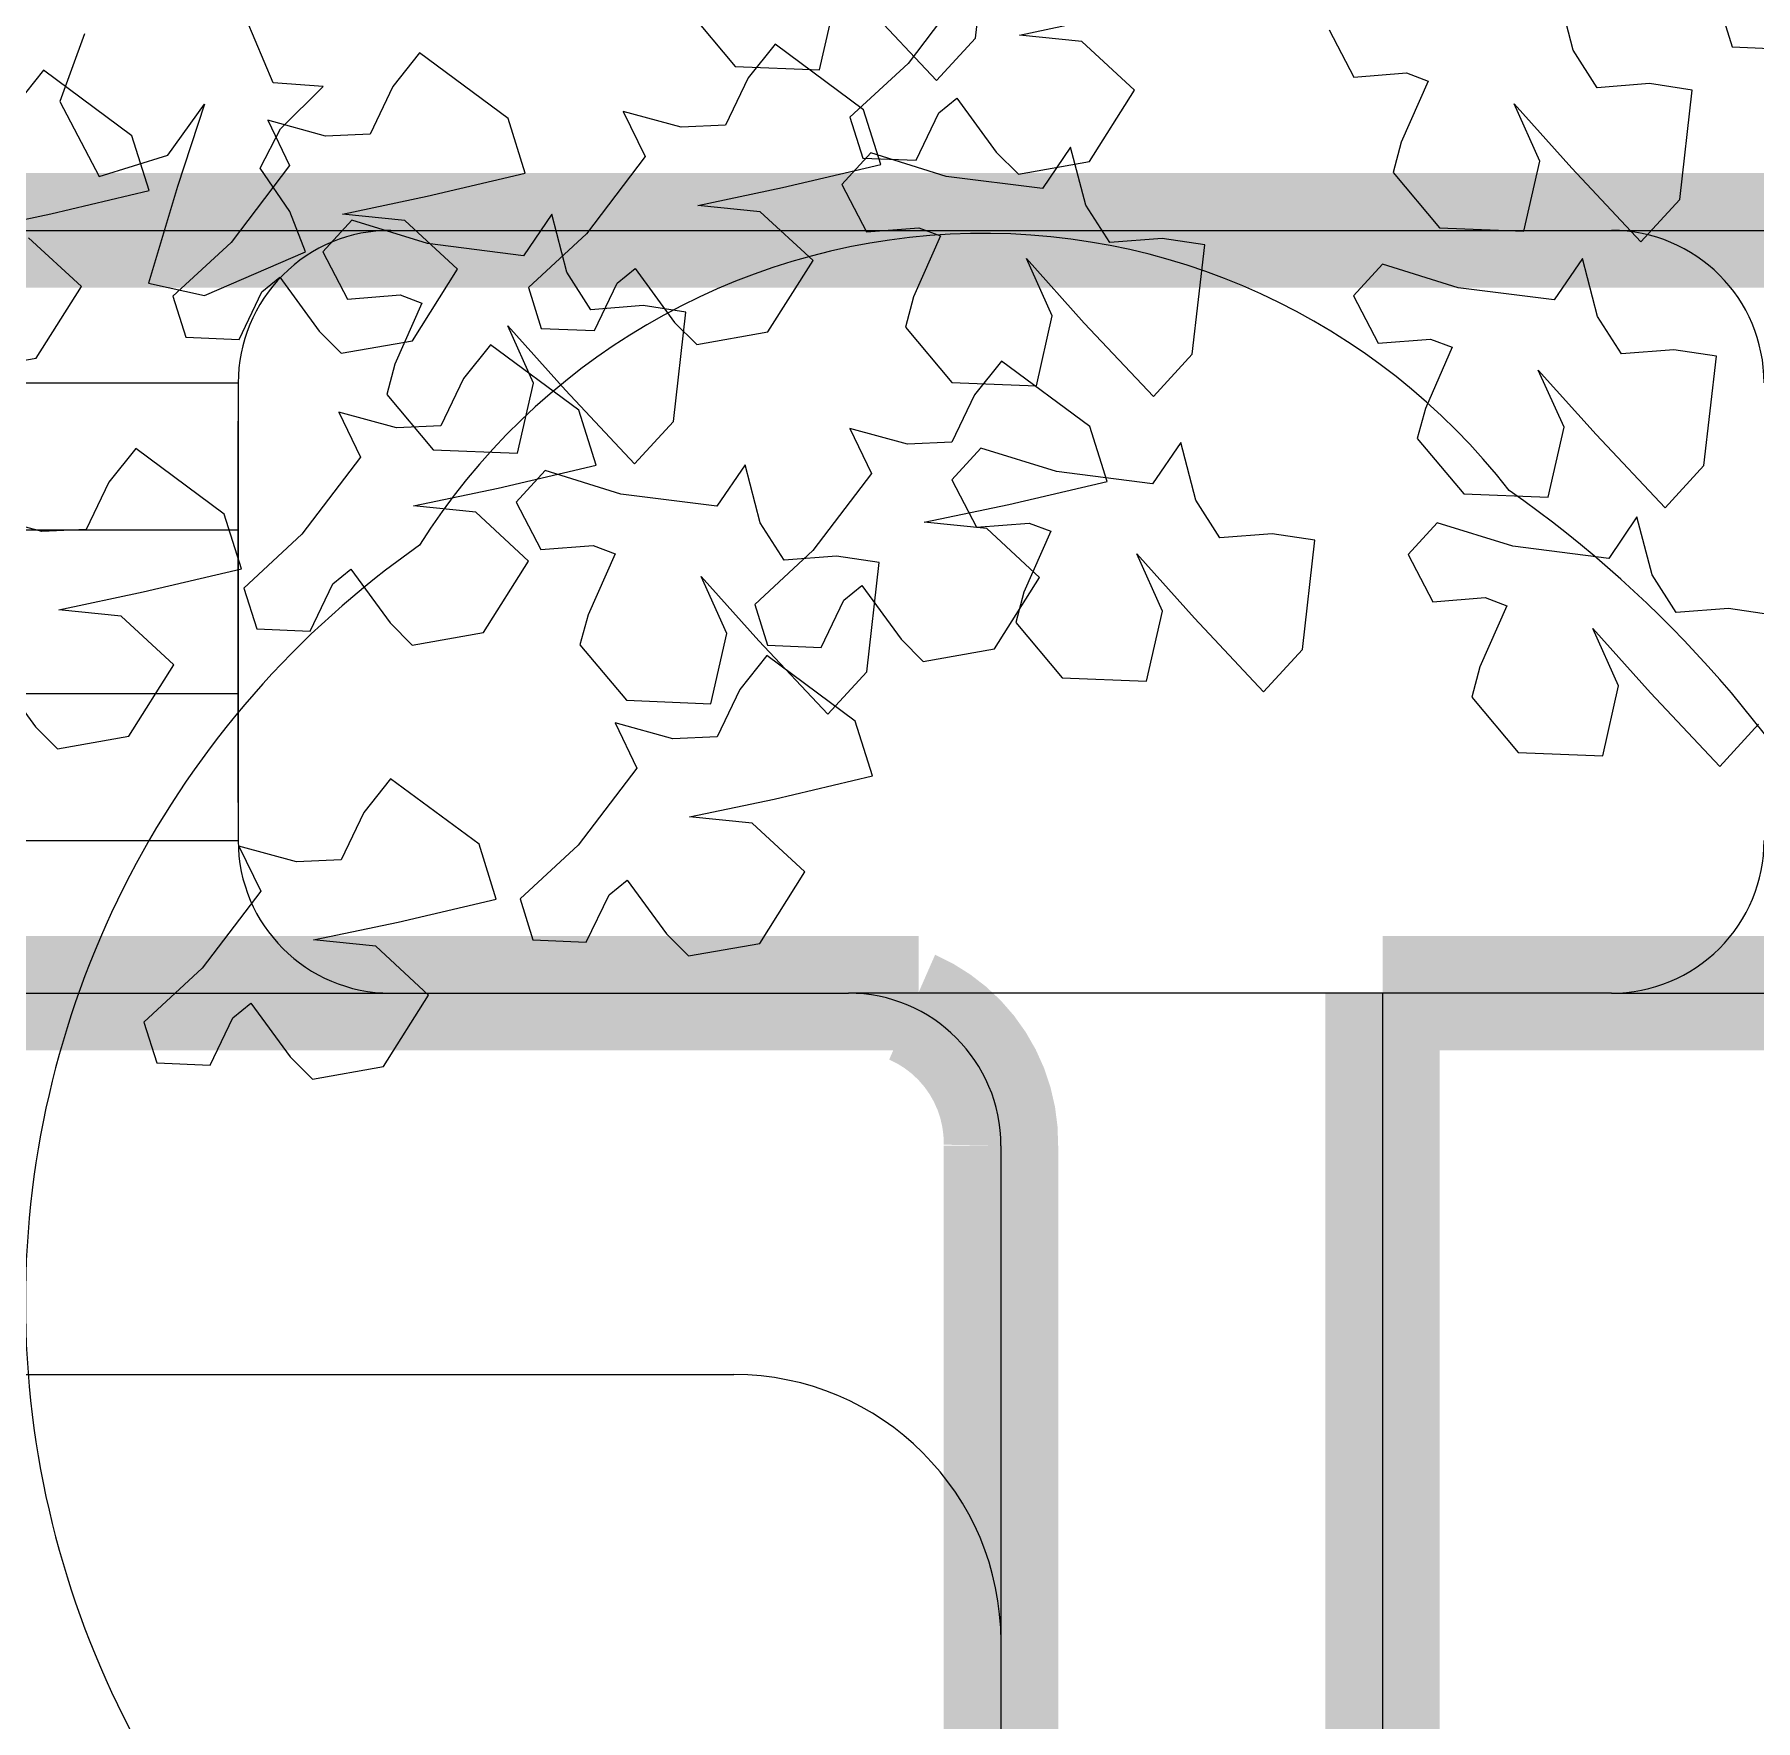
# Model space of a CAD drawing. Header units: metres. Extents: x 8 to 2416, y -346 to 476.
# Drawn here: x 215.9084 to 216.3596, y -224.627 to -224.185 of the extents above; entities that cross this region are included whole.
import ezdxf

# ---------------------------------------------------------------- set-up
doc = ezdxf.new("R2010")
doc.units = ezdxf.units.M
doc.linetypes.add('0', pattern=[0])
doc.layers.get('0').update_dxf_attribs({"color": 250, "linetype": '0', "lineweight": 20})
for name, color, linetype, lineweight in [('A-DOOR', 35, 'Continuous', 5), ('A-WALL', 250, 'Continuous', 20), ('ARBOLES', 86, 'Continuous', 0), ('baños', 140, 'Continuous', 0), ('muros bajitos', 252, 'Continuous', 5), ('SE-3', 253, 'Continuous', 5)]:
    doc.layers.add(name, color=color, linetype=linetype, lineweight=lineweight)
doc.layers.add('REVESTIMIENTO EXTERIOR', color=7, linetype='Continuous', lineweight=5, true_color=0xffdebd)
doc.styles.get("Standard").update_dxf_attribs({"font": 'arial.ttf', "height": 0.1875})

# ---------------------------------------------------------------- blocks, each defined once
blk = doc.blocks.new('TREES')
at = {"layer": 'ARBOLES', "color": 252, "true_color": 0x8da178}
for p, q in [((0.1376483546432833, -0.04083530410235547), (0.1330846613953906, -0.04817866986090735)), ((0.1427512612015995, -0.04473051198975375), (0.1501287798416093, -0.04243821598548214)), ((0.1483499738168232, -0.04476936744873833), (0.1427512612015995, -0.04473051198975375)), ((0.1534528803751393, -0.04866457533613661), (0.1483499738168232, -0.04476936744873833)), ((0.1210918374921495, -0.04758569531789092), (0.1189860559806199, -0.05080630046557461)), ((0.1295043754994904, -0.05267562053115576), (0.1210918374921495, -0.04758569531789092)), ((0.1330846613953906, -0.04817866986090735), (0.1283628232309185, -0.05344459055990047)), ((0.1500353666668116, -0.055397689151303), (0.1534528803751393, -0.04866457533613661)), ((0.08955897850738276, -0.05133509377686449), (0.08745319699585313, -0.05455569892454817)), ((0.09797151651472363, -0.05642501899012933), (0.08955897850738276, -0.05133509377686449)), ((0.1189860559806199, -0.05080630046557461), (0.1173653948724131, -0.05521489698838944)), ((0.1362325704370065, -0.05232094998109849), (0.1377095557131391, -0.05086655042351301)), ((0.1377095557131391, -0.05086655042351301), (0.141662452482066, -0.05532670418406921)), ((0.1283628232309185, -0.05344459055990047), (0.1298504473417323, -0.05697652695687544)), ((0.1314951665889617, -0.0574021824741664), (0.1295043754994904, -0.05267562053115576)), ((0.1346119093287997, -0.05672954650391332), (0.1362325704370065, -0.05232094998109849)), ((0.08745319699585313, -0.05455569892454817), (0.08583253588764633, -0.05896429544736301)), ((0.1081623382222665, -0.05483874015954759), (0.1104801047984813, -0.05867584841813067)), ((0.1134340753507467, -0.05576704930295967), (0.1081623382222665, -0.05483874015954759)), ((0.1173653948724131, -0.05521489698838944), (0.1134340753507467, -0.05576704930295967)), ((0.141662452482066, -0.05532670418406921), (0.1438149659789462, -0.05710570333275511)), ((0.05625720304298282, -0.0560321423957984), (0.05415142153145319, -0.05925274754348209)), ((0.06466974105032369, -0.06112206760906325), (0.05625720304298282, -0.0560321423957984)), ((0.09996230760419494, -0.06115158093313997), (0.09797151651472363, -0.05642501899012933)), ((0.1298504473417323, -0.05697652695687544), (0.1346119093287997, -0.05672954650391332)), ((0.1438149659789462, -0.05710570333275511), (0.1500353666668116, -0.055397689151303)), ((0.1229605299968072, -0.06027876030125734), (0.1314951665889617, -0.0574021824741664)), ((0.07662947923749969, -0.05858813861852116), (0.07894724581371454, -0.06242524687710424)), ((0.08190121636597997, -0.05951644776193324), (0.07662947923749969, -0.05858813861852116)), ((0.08583253588764633, -0.05896429544736301), (0.08190121636597997, -0.05951644776193324)), ((0.1104801047984813, -0.05867584841813067), (0.1059164115505886, -0.06601921417668255)), ((0.066660532139795, -0.06584862955207388), (0.06466974105032369, -0.06112206760906325)), ((0.09142767101204047, -0.06402815876023091), (0.09996230760419494, -0.06115158093313997)), ((0.1155830113567974, -0.06257105630552895), (0.1229605299968072, -0.06027876030125734)), ((0.07894724581371454, -0.06242524687710424), (0.0743835525658218, -0.06976861263565612)), ((0.1211817239720211, -0.06260991176451353), (0.1155830113567974, -0.06257105630552895)), ((0.1262846305303373, -0.0665051196519118), (0.1211817239720211, -0.06260991176451353)), ((0.08405015237203067, -0.06632045476450252), (0.09142767101204047, -0.06402815876023091)), ((0.05812589554764053, -0.06872520737916482), (0.066660532139795, -0.06584862955207388)), ((0.1059164115505886, -0.06601921417668255), (0.1011945733861164, -0.07128513487567567)), ((0.08964886498725438, -0.0663593102234871), (0.08405015237203067, -0.06632045476450252)), ((0.09475177154557052, -0.07025451811088537), (0.08964886498725438, -0.0663593102234871)), ((0.1228671168220095, -0.0732382334670782), (0.1262846305303373, -0.0665051196519118)), ((0.05074837690763073, -0.07101750338343643), (0.05812589554764053, -0.06872520737916482)), ((0.1090643205922044, -0.07016149429687368), (0.1105413058683371, -0.06870709473928821)), ((0.1105413058683371, -0.06870709473928821), (0.114494202637264, -0.0731672484998444)), ((0.0743835525658218, -0.06976861263565612), (0.06966171440134966, -0.07503453333464924)), ((0.09133425783724275, -0.07698763192605176), (0.09475177154557052, -0.07025451811088537)), ((0.1074436594839976, -0.07457009081968852), (0.1090643205922044, -0.07016149429687368)), ((0.06144999608117058, -0.07495156672981929), (0.05634708952285444, -0.07105635884242101)), ((0.1011945733861164, -0.07128513487567567), (0.1026821974969302, -0.07481707127265064)), ((0.07753146160743768, -0.07391089275584725), (0.07900844688357034, -0.07245649319826178)), ((0.07900844688357034, -0.07245649319826178), (0.08296134365249719, -0.07691664695881797)), ((0.114494202637264, -0.0731672484998444), (0.1166467161341442, -0.0749462476485303)), ((0.1166467161341442, -0.0749462476485303), (0.1228671168220095, -0.0732382334670782)), ((0.05803248237284281, -0.08168468054498568), (0.06144999608117058, -0.07495156672981929)), ((0.06966171440134966, -0.07503453333464924), (0.07114933851216348, -0.0785664697316242)), ((0.07591080049923088, -0.07831948927866209), (0.07753146160743768, -0.07391089275584725)), ((0.1026821974969302, -0.07481707127265064), (0.1074436594839976, -0.07457009081968852)), ((0.1438762508439474, -0.07387268671157363), (0.1417704693324178, -0.07709329185925731)), ((0.1522887888512883, -0.07896261192483847), (0.1438762508439474, -0.07387268671157363)), ((0.0983074241403516, -0.07669503610102074), (0.09620164262882197, -0.07991564124870443)), ((0.1067199621476925, -0.08178496131428559), (0.0983074241403516, -0.07669503610102074)), ((0.07114933851216348, -0.0785664697316242), (0.07591080049923088, -0.07831948927866209)), ((0.08296134365249719, -0.07691664695881797), (0.08511385714937741, -0.07869564610750387)), ((0.08511385714937741, -0.07869564610750387), (0.09133425783724275, -0.07698763192605176)), ((0.1417704693324178, -0.07709329185925731), (0.140149808224211, -0.08150188838207215)), ((0.09620164262882197, -0.07991564124870443), (0.09458098152061517, -0.08432423777151926)), ((0.1542795799407596, -0.0836891738678491), (0.1522887888512883, -0.07896261192483847)), ((0.1309467515740643, -0.0811257315532303), (0.1332645181502792, -0.08496283981181338)), ((0.1362184887025446, -0.08205404069664238), (0.1309467515740643, -0.0811257315532303)), ((0.05181208168497747, -0.08339269472643779), (0.05803248237284281, -0.08168468054498568)), ((0.1087107532371638, -0.08651152325729622), (0.1067199621476925, -0.08178496131428559)), ((0.140149808224211, -0.08150188838207215), (0.1362184887025446, -0.08205404069664238)), ((0.08537792487046852, -0.08394808094267742), (0.08769569144668338, -0.0877851892012605)), ((0.0906496619989488, -0.08487639008608949), (0.08537792487046852, -0.08394808094267742)), ((0.09458098152061517, -0.08432423777151926), (0.0906496619989488, -0.08487639008608949)), ((0.1457449433486051, -0.08656575169494005), (0.1542795799407596, -0.0836891738678491)), ((0.1332645181502792, -0.08496283981181338), (0.1287008249023864, -0.09230620557036526)), ((0.1001761166450093, -0.08938810108438716), (0.1087107532371638, -0.08651152325729622)), ((0.1383674247085953, -0.08885804769921166), (0.1457449433486051, -0.08656575169494005)), ((0.06763979604236198, -0.08889088163790176), (0.06553401453083235, -0.09211148678558545)), ((0.07605233404970285, -0.09398080685116661), (0.06763979604236198, -0.08889088163790176)), ((0.08769569144668338, -0.0877851892012605), (0.08313199819879064, -0.09512855495981237)), ((0.143966137323819, -0.08889690315819623), (0.1383674247085953, -0.08885804769921166)), ((0.1490690438821352, -0.09279211104559451), (0.143966137323819, -0.08889690315819623)), ((0.09279859800499951, -0.09168039708865877), (0.1001761166450093, -0.08938810108438716)), ((0.06553401453083235, -0.09211148678558545), (0.06391335342262555, -0.09652008330840028)), ((0.09839731062022322, -0.09171925254764335), (0.09279859800499951, -0.09168039708865877)), ((0.1035002171785394, -0.09561446043504163), (0.09839731062022322, -0.09171925254764335)), ((0.1287008249023864, -0.09230620557036526), (0.1239789867379143, -0.09757212626935838)), ((0.1456515301738074, -0.0995252248607609), (0.1490690438821352, -0.09279211104559451)), ((0.07804312513917416, -0.09870736879417724), (0.07605233404970285, -0.09398080685116661)), ((0.08313199819879064, -0.09512855495981237), (0.0784101600343185, -0.1003944756588055)), ((0.1318487339440023, -0.09644848569055639), (0.133325719220135, -0.09499408613297092)), ((0.133325719220135, -0.09499408613297092), (0.1372786159890618, -0.09945423989352711)), ((0.05998203390095919, -0.09707223562297052), (0.05471029677247891, -0.09614392647955844)), ((0.06391335342262555, -0.09652008330840028), (0.05998203390095919, -0.09707223562297052)), ((0.1000827034702116, -0.102347574250208), (0.1035002171785394, -0.09561446043504163)), ((0.1302280728357955, -0.1008570822133712), (0.1318487339440023, -0.09644848569055639)), ((0.08627990724040652, -0.0992708350800035), (0.08775689251653918, -0.09781643552241803)), ((0.08775689251653918, -0.09781643552241803), (0.09170978928546603, -0.1022765892829742)), ((0.1239789867379143, -0.09757212626935838), (0.1254666108487281, -0.1011040626663333)), ((0.06950848854701969, -0.1015839466212682), (0.07804312513917416, -0.09870736879417724)), ((0.08465924613219972, -0.1036794316028183), (0.08627990724040652, -0.0992708350800035)), ((0.1372786159890618, -0.09945423989352711), (0.1394311294859421, -0.101233239042213)), ((0.1394311294859421, -0.101233239042213), (0.1456515301738074, -0.0995252248607609)), ((0.0784101600343185, -0.1003944756588055), (0.07989778414513232, -0.1039264120557805)), ((0.1254666108487281, -0.1011040626663333), (0.1302280728357955, -0.1008570822133712)), ((0.06213096990700989, -0.1038762426255398), (0.06950848854701969, -0.1015839466212682)), ((0.09170978928546603, -0.1022765892829742), (0.09386230278234625, -0.1040555884316601)), ((0.09386230278234625, -0.1040555884316601), (0.1000827034702116, -0.102347574250208)), ((0.1254756739851536, -0.1020343773347431), (0.123369892473624, -0.1052549824824268)), ((0.1338882119924945, -0.1071243025480079), (0.1254756739851536, -0.1020343773347431)), ((0.0677296825222336, -0.1039150980845244), (0.06213096990700989, -0.1038762426255398)), ((0.07283258908054974, -0.1078103059719226), (0.0677296825222336, -0.1039150980845244)), ((0.07989778414513232, -0.1039264120557805), (0.08465924613219972, -0.1036794316028183)), ((0.123369892473624, -0.1052549824824268), (0.1217492313654172, -0.1096635790052416)), ((0.1358790030819658, -0.1118508644910186), (0.1338882119924945, -0.1071243025480079)), ((0.06941507537222197, -0.114543419787089), (0.07283258908054974, -0.1078103059719226)), ((0.05708926441854956, -0.1100122810592991), (0.06104216118747641, -0.1144724348198553)), ((0.1125461747152705, -0.1092874221763998), (0.1148639412914854, -0.1131245304349829)), ((0.1178179118437508, -0.1102157313198119), (0.1125461747152705, -0.1092874221763998)), ((0.1217492313654172, -0.1096635790052416), (0.1178179118437508, -0.1102157313198119)), ((-0.0181385535247485, -0.1216703264316452), (-0.01793681799036865, -0.1118398922003535)), ((0.1273443664898113, -0.1147274423181095), (0.1358790030819658, -0.1118508644910186)), ((0.03511844411289693, -0.1177451997202018), (0.03328651484941704, -0.1127155868731582)), ((0.04774253193632888, -0.1125903211956865), (0.0492301560471427, -0.1161222575926615)), ((0.1148639412914854, -0.1131245304349829), (0.1103002480435926, -0.1204678961935347)), ((0.06104216118747641, -0.1144724348198553), (0.06319467468435663, -0.1162514339685412)), ((0.06319467468435663, -0.1162514339685412), (0.06941507537222197, -0.114543419787089)), ((0.1199668478498015, -0.1170197383223811), (0.1273443664898113, -0.1147274423181095)), ((0.0492301560471427, -0.1161222575926615), (0.0539916180342101, -0.1158752771396994)), ((0.09305835676057028, -0.1161255231915448), (0.09095257524904066, -0.1193461283392285)), ((0.1014708947679112, -0.1212154484048096), (0.09305835676057028, -0.1161255231915448)), ((0.01324470221758468, -0.1179588113452548), (0.01583932455762176, -0.1219588681587281)), ((0.03756228180490633, -0.1208737461390734), (0.03511844411289693, -0.1177451997202018)), ((0.1255655604650252, -0.1170585937813657), (0.1199668478498015, -0.1170197383223811)), ((0.1306684670233413, -0.120953801668764), (0.1255655604650252, -0.1170585937813657)), ((-0.03172512356951433, -0.1257966950550296), (-0.03090322786516398, -0.1194298443986904)), ((-0.02799498846552185, -0.1198047598729318), (-0.02123648069522072, -0.1257576830602605)), ((0.09095257524904066, -0.1193461283392285), (0.08933191414083386, -0.1237547248620433)), ((0.01583932455762176, -0.1219588681587281), (0.02046761169551851, -0.1211581035879532)), ((0.02046761169551851, -0.1211581035879532), (0.02246565129770674, -0.121710010579307)), ((0.04219056894280311, -0.1200729815682985), (0.03756228180490633, -0.1208737461390734)), ((0.04603258557202093, -0.1202863392782609), (0.04219056894280311, -0.1200729815682985)), ((0.04583085003764108, -0.1301167735095526), (0.04603258557202093, -0.1202863392782609)), ((0.1034616858573825, -0.1259420103478203), (0.1014708947679112, -0.1212154484048096)), ((0.1103002480435926, -0.1204678961935347), (0.1055784098791205, -0.1257338168925279)), ((0.1272509533150136, -0.1276869154839304), (0.1306684670233413, -0.120953801668764)), ((-0.04385431204927859, -0.1216705803467358), (-0.03926492803418425, -0.1262035982734192)), ((-0.02123648069522072, -0.1257576830602605), (-0.0181385535247485, -0.1216703264316452)), ((0.02246565129770674, -0.121710010579307), (0.02057949322074375, -0.1273633964800131)), ((-0.08020774323268559, -0.1315251642287494), (-0.08428543790492593, -0.1239012070617189)), ((0.03030046920417005, -0.1230082363938334), (0.03597441509686773, -0.1282512069508392)), ((0.0330661756972256, -0.1278762914765978), (0.03030046920417005, -0.1230082363938334)), ((0.08012885749068721, -0.1233785680332015), (0.08244662406690206, -0.1272156762917845)), ((0.08540059461916749, -0.1243068771766135), (0.08012885749068721, -0.1233785680332015)), ((0.08933191414083386, -0.1237547248620433), (0.08540059461916749, -0.1243068771766135)), ((0.1134481570852085, -0.1246101763137259), (0.1149251423613412, -0.1231557767561404)), ((0.1149251423613412, -0.1231557767561404), (0.118878039130268, -0.1276159305166966)), ((-0.03926492803418425, -0.1262035982734192), (-0.03172512356951433, -0.1257966950550296)), ((0.09492704926522799, -0.1288185881749112), (0.1034616858573825, -0.1259420103478203)), ((0.1055784098791205, -0.1257338168925279), (0.1070660339899343, -0.1292657532895028)), ((0.1118274959770017, -0.1290187728365407), (0.1134481570852085, -0.1246101763137259)), ((0.02057949322074375, -0.1273633964800131), (0.02011509151311099, -0.1301170274246433)), ((0.08244662406690206, -0.1272156762917845), (0.07788293081900932, -0.1345590420503364)), ((-0.09738162796375799, -0.1287304066854988), (-0.09901264463652892, -0.1349714387936344)), ((0.03224427999287525, -0.134243142132937), (0.0330661756972256, -0.1278762914765978)), ((0.03597441509686773, -0.1282512069508392), (0.04273292286716886, -0.1342041301381679)), ((0.0875495306252182, -0.1311108841791828), (0.09492704926522799, -0.1288185881749112)), ((0.1070660339899343, -0.1292657532895028), (0.1118274959770017, -0.1290187728365407)), ((0.118878039130268, -0.1276159305166966), (0.1210305526271482, -0.1293949296653825)), ((0.1210305526271482, -0.1293949296653825), (0.1272509533150136, -0.1276869154839304)), ((-0.008763706247951773, -0.1305561311889334), (-0.01092785618884836, -0.1344819300532695)), ((-0.006931776984471887, -0.1355857440359771), (-0.008763706247951773, -0.1305561311889334)), ((0.02011509151311099, -0.1301170274246433), (0.02470447552820533, -0.1346500453513266)), ((0.04273292286716886, -0.1342041301381679), (0.04583085003764108, -0.1301167735095526)), ((-0.07572582671557421, -0.1314364736229965), (-0.08020774323268559, -0.1315251642287494)), ((-0.07916563458057457, -0.135537777326628), (-0.07572582671557421, -0.1314364736229965)), ((0.09314824324044191, -0.1311497396381674), (0.0875495306252182, -0.1311108841791828)), ((0.09825114979875804, -0.1350449475255657), (0.09314824324044191, -0.1311497396381674)), ((-0.02649058429085987, -0.1327450671912956), (-0.02880551887978413, -0.13579935566103)), ((-0.01956924410898144, -0.1342013386447908), (-0.02649058429085987, -0.1327450671912956)), ((-0.09901264463652892, -0.1349714387936344), (-0.0948903538801868, -0.141297649390411)), ((-0.08896555161752034, -0.1388260066214702), (-0.08613254549535215, -0.1339968069976903)), ((-0.08613254549535215, -0.1339968069976903), (-0.08783611824266424, -0.1415320735589678)), ((-0.01092785618884836, -0.1344819300532695), (-0.01956924410898144, -0.1342013386447908)), ((0.02470447552820533, -0.1346500453513266), (0.03224427999287525, -0.134243142132937)), ((0.07788293081900932, -0.1345590420503364), (0.07316109265453719, -0.1398249627493295)), ((0.09483363609043027, -0.1417780613407321), (0.09825114979875804, -0.1350449475255657)), ((-0.08065311641023148, -0.1392184760600698), (-0.07916563458057457, -0.135537777326628)), ((-0.02880551887978413, -0.13579935566103), (-0.02621089653974706, -0.1397994124745034)), ((-0.004487939292462488, -0.1387142904548486), (-0.006931776984471887, -0.1355857440359771)), ((0.03767035134242119, -0.1361802288773938), (0.03550620140152461, -0.1401060277417298)), ((0.03950228060590108, -0.1412098417244374), (0.03767035134242119, -0.1361802288773938)), ((0.000140347845434298, -0.1379135258840737), (-0.004487939292462488, -0.1387142904548486)), ((0.003982364474652118, -0.1381268835940362), (0.000140347845434298, -0.1379135258840737)), ((0.003780628940272264, -0.1479573178253279), (0.003982364474652118, -0.1381268835940362)), ((0.0810308398606252, -0.1387013221705276), (0.08250782513675786, -0.1372469226129421)), ((0.08250782513675786, -0.1372469226129421), (0.08646072190568471, -0.1417070763734983)), ((-0.0948903538801868, -0.141297649390411), (-0.08896555161752034, -0.1388260066214702)), ((-0.07764549038054153, -0.1428263080121098), (-0.08065311641023148, -0.1392184760600698)), ((-0.02621089653974706, -0.1397994124745034), (-0.0215826094018503, -0.1389986479037285)), ((-0.0215826094018503, -0.1389986479037285), (-0.01958456979966208, -0.1395505548950822)), ((-0.01958456979966208, -0.1395505548950822), (-0.02147072787662507, -0.1452039407957884)), ((0.0199434732995131, -0.1383691648797559), (0.01762853871058884, -0.1414234533494904)), ((0.02686481348139153, -0.1398254363332511), (0.0199434732995131, -0.1383691648797559)), ((0.03550620140152461, -0.1401060277417298), (0.02686481348139153, -0.1398254363332511)), ((0.07316109265453719, -0.1398249627493295), (0.07464871676535101, -0.1433568991463045)), ((0.0794101787524184, -0.1431099186933424), (0.0810308398606252, -0.1387013221705276)), ((-0.05433253295154756, -0.1408772774963276), (-0.05649668289244415, -0.1448030763606636)), ((-0.05250060368806767, -0.1459068903433712), (-0.05433253295154756, -0.1408772774963276)), ((-0.01174975189319876, -0.1408487807096087), (-0.006075806000501081, -0.1460917512666145)), ((-0.008984045400143213, -0.1457168357923731), (-0.01174975189319876, -0.1408487807096087)), ((0.04194611829791048, -0.144338388143309), (0.03950228060590108, -0.1412098417244374)), ((-0.08783611824266424, -0.1415320735589678), (-0.08961224706451765, -0.1503615745733874)), ((-0.07590925526285336, -0.1462602708697559), (-0.07764549038054153, -0.1428263080121098)), ((0.01762853871058884, -0.1414234533494904), (0.02022316105062591, -0.1454235101629637)), ((0.08646072190568471, -0.1417070763734983), (0.08861323540256494, -0.1434860755221842)), ((0.08861323540256494, -0.1434860755221842), (0.09483363609043027, -0.1417780613407321)), ((-0.07205941099445565, -0.1430662134986898), (-0.07437434558337991, -0.1461205019684242)), ((-0.06513807081257722, -0.1445224849521849), (-0.07205941099445565, -0.1430662134986898)), ((0.04657440543580726, -0.1435376235725341), (0.04194611829791048, -0.144338388143309)), ((0.05041642206502508, -0.1437509812824965), (0.04657440543580726, -0.1435376235725341)), ((0.05021468653064523, -0.1535814155137882), (0.05041642206502508, -0.1437509812824965)), ((0.07464871676535101, -0.1433568991463045), (0.0794101787524184, -0.1431099186933424)), ((-0.05649668289244415, -0.1448030763606636), (-0.06513807081257722, -0.1445224849521849)), ((-0.05005676599605827, -0.1490354367622428), (-0.05250060368806767, -0.1459068903433712)), ((-0.02147072787662507, -0.1452039407957884), (-0.02193512958425783, -0.1479575717404185)), ((-0.009805941104493558, -0.1520836864487122), (-0.008984045400143213, -0.1457168357923731)), ((0.02022316105062591, -0.1454235101629637), (0.02485144818852267, -0.1446227455921888)), ((0.02485144818852267, -0.1446227455921888), (0.02684948779071089, -0.1451746525835426)), ((0.02684948779071089, -0.1451746525835426), (0.0249633297137479, -0.1508280384842487)), ((-0.08452352880457409, -0.1510007798877828), (-0.07590925526285336, -0.1462602708697559)), ((-0.07437434558337991, -0.1461205019684242), (-0.07177972324334284, -0.1501205587818976)), ((-0.006075806000501081, -0.1460917512666145), (0.000682701769800044, -0.1520446744539432)), ((0.03468430569717421, -0.146472878398069), (0.04035825158987189, -0.1517158489550748)), ((0.03745001219022975, -0.1513409334808334), (0.03468430569717421, -0.146472878398069)), ((-0.04542847885816149, -0.1482346721914679), (-0.05005676599605827, -0.1490354367622428)), ((-0.04158646222894367, -0.1484480299014304), (-0.04542847885816149, -0.1482346721914679)), ((-0.04178819776332352, -0.1582784641327221), (-0.04158646222894367, -0.1484480299014304)), ((-0.02193512958425783, -0.1479575717404185), (-0.01734574556916348, -0.1524905896671019)), ((0.000682701769800044, -0.1520446744539432), (0.003780628940272264, -0.1479573178253279)), ((-0.08961224706451765, -0.1503615745733874), (-0.08452352880457409, -0.1510007798877828)), ((-0.07177972324334284, -0.1501205587818976), (-0.06715143610544608, -0.1493197942111226)), ((-0.06715143610544608, -0.1493197942111226), (-0.06515339650325785, -0.1498717012024764)), ((-0.06515339650325785, -0.1498717012024764), (-0.06703955458022084, -0.1555250871031825)), ((-0.05731857859679455, -0.1511699270170028), (-0.05164463270409687, -0.1564128975740087)), ((-0.054552872103739, -0.1560379820997673), (-0.05731857859679455, -0.1511699270170028)), ((-0.01734574556916348, -0.1524905896671019), (-0.009805941104493558, -0.1520836864487122)), ((0.0249633297137479, -0.1508280384842487), (0.02449892800611514, -0.1535816694288789)), ((0.03662811648587941, -0.1577077841371726), (0.03745001219022975, -0.1513409334808334)), ((0.04035825158987189, -0.1517158489550748), (0.04711675936017301, -0.1576687721424035)), ((0.02449892800611514, -0.1535816694288789), (0.02908831202120948, -0.1581146873555622)), ((0.04711675936017301, -0.1576687721424035), (0.05021468653064523, -0.1535814155137882)), ((-0.06703955458022084, -0.1555250871031825), (-0.0675039562878536, -0.1582787180478127)), ((-0.05537476780808934, -0.1624048327561064), (-0.054552872103739, -0.1560379820997673)), ((-0.05164463270409687, -0.1564128975740087), (-0.04488612493379574, -0.1623658207613373)), ((0.003503344991244078, -0.1558954724226558), (0.001339195050347491, -0.1598212712869918)), ((0.005335274254723965, -0.1609250852696994), (0.003503344991244078, -0.1558954724226558)), ((-0.0675039562878536, -0.1582787180478127), (-0.06291457227275926, -0.1628117359744961)), ((-0.04488612493379574, -0.1623658207613373), (-0.04178819776332352, -0.1582784641327221)), ((-0.01422353305166402, -0.1580844084250179), (-0.01653846764058828, -0.1611386968947524)), ((-0.00730219286978559, -0.1595406798785131), (-0.01422353305166402, -0.1580844084250179)), ((0.02908831202120948, -0.1581146873555622), (0.03662811648587941, -0.1577077841371726)), ((0.001339195050347491, -0.1598212712869918), (-0.00730219286978559, -0.1595406798785131)), ((0.04468833520183574, -0.1587178218121029), (0.04252418526093915, -0.1626436206764389)), ((0.04652026446531562, -0.1637474346591465), (0.04468833520183574, -0.1587178218121029)), ((-0.01653846764058828, -0.1611386968947524), (-0.01394384530055121, -0.1651387537082257)), ((0.007779111946733364, -0.164053631688571), (0.005335274254723965, -0.1609250852696994)), ((0.02696145715892764, -0.1609067578144651), (0.02464652257000338, -0.1639610462841995)), ((0.03388279734080607, -0.1623630292679603), (0.02696145715892764, -0.1609067578144651)), ((-0.06291457227275926, -0.1628117359744961), (-0.05537476780808934, -0.1624048327561064)), ((-0.03504749785293719, -0.16154017120155), (-0.03721164779383378, -0.165465970065886)), ((-0.0332155685894573, -0.1665697840485936), (-0.03504749785293719, -0.16154017120155)), ((0.04252418526093915, -0.1626436206764389), (0.03388279734080607, -0.1623630292679603)), ((-0.05277437589584529, -0.1637291072039121), (-0.05508931048476955, -0.1667833956736466)), ((-0.04585303571396686, -0.1651853786574073), (-0.05277437589584529, -0.1637291072039121)), ((-0.01394384530055121, -0.1651387537082257), (-0.009315558162654447, -0.1643379891374508)), ((-0.009315558162654447, -0.1643379891374508), (-0.007317518560466224, -0.1648898961288046)), ((0.01240739908463015, -0.1632528671177961), (0.007779111946733364, -0.164053631688571)), ((0.01624941571384797, -0.1634662248277585), (0.01240739908463015, -0.1632528671177961)), ((0.01604768017946812, -0.1732966590590502), (0.01624941571384797, -0.1634662248277585)), ((0.02464652257000338, -0.1639610462841995), (0.02724114491004045, -0.1679611030976729)), ((0.04896410215732502, -0.1668759810780181), (0.04652026446531562, -0.1637474346591465)), ((-0.03721164779383378, -0.165465970065886), (-0.04585303571396686, -0.1651853786574073)), ((-0.007317518560466224, -0.1648898961288046), (-0.009203676637429214, -0.1705432820295107)), ((-0.05508931048476955, -0.1667833956736466), (-0.05249468814473247, -0.17078345248712)), ((-0.0307717308974479, -0.1696983304674652), (-0.0332155685894573, -0.1665697840485936)), ((0.0005172993459970909, -0.166188121943331), (0.00619124523869477, -0.1714310925003368)), ((0.003283005839052638, -0.1710561770260954), (0.0005172993459970909, -0.166188121943331)), ((0.02724114491004045, -0.1679611030976729), (0.03186943204793721, -0.1671603385268979)), ((0.03186943204793721, -0.1671603385268979), (0.03386747165012544, -0.1677122455182517)), ((0.05359238929522181, -0.1660752165072432), (0.04896410215732502, -0.1668759810780181)), ((0.05743440592443963, -0.1662885742172057), (0.05359238929522181, -0.1660752165072432)), ((-0.02614344375955112, -0.1688975658966903), (-0.0307717308974479, -0.1696983304674652)), ((-0.0223014271303333, -0.1691109236066528), (-0.02614344375955112, -0.1688975658966903)), ((0.03386747165012544, -0.1677122455182517), (0.03198131357316245, -0.1733656314189578)), ((0.04170228955658875, -0.1690104713327781), (0.04737623544928643, -0.174253441889784)), ((0.0444679960496443, -0.1738785264155426), (0.04170228955658875, -0.1690104713327781)), ((-0.05249468814473247, -0.17078345248712), (-0.04786640100683572, -0.169982687916345)), ((-0.04786640100683572, -0.169982687916345), (-0.04586836140464749, -0.1705345949076988)), ((-0.04586836140464749, -0.1705345949076988), (-0.04775451948161048, -0.1761879808084049)), ((-0.02250316266471315, -0.1789413578379445), (-0.0223014271303333, -0.1691109236066528)), ((-0.009203676637429214, -0.1705432820295107), (-0.009668078345061976, -0.1732969129741408)), ((-0.03803354349818418, -0.1718328207222252), (-0.0323595976054865, -0.1770757912792311)), ((-0.03526783700512863, -0.1767008758049897), (-0.03803354349818418, -0.1718328207222252)), ((0.002461110134702293, -0.1774230276824346), (0.003283005839052638, -0.1710561770260954)), ((0.00619124523869477, -0.1714310925003368), (0.0129497530089959, -0.1773840156876655)), ((-0.009668078345061976, -0.1732969129741408), (-0.005078694329967631, -0.1778299309008242)), ((0.0129497530089959, -0.1773840156876655), (0.01604768017946812, -0.1732966590590502)), ((0.03198131357316245, -0.1733656314189578), (0.03151691186552968, -0.176119262363588)), ((0.04364610034529395, -0.1802453770718817), (0.0444679960496443, -0.1738785264155426)), ((0.04737623544928643, -0.174253441889784), (0.05413474321958756, -0.1802063650771126)), ((-0.04775451948161048, -0.1761879808084049), (-0.04821892118924324, -0.1789416117530351)), ((-0.03608973270947897, -0.1830677264613288), (-0.03526783700512863, -0.1767008758049897)), ((0.03151691186552968, -0.176119262363588), (0.03610629588062403, -0.1806522802902714)), ((0.05413474321958756, -0.1802063650771126), (0.05723267039005978, -0.1761190084484974)), ((-0.0323595976054865, -0.1770757912792311), (-0.02560108983518537, -0.1830287144665597)), ((-0.005078694329967631, -0.1778299309008242), (0.002461110134702293, -0.1774230276824346)), ((-0.04821892118924324, -0.1789416117530351), (-0.0436295371741489, -0.1834746296797184)), ((-0.02560108983518537, -0.1830287144665597), (-0.02250316266471315, -0.1789413578379445)), ((0.03610629588062403, -0.1806522802902714), (0.04364610034529395, -0.1802453770718817)), ((-0.0436295371741489, -0.1834746296797184), (-0.03608973270947897, -0.1830677264613288))]:
    blk.add_line(p, q, dxfattribs=at)
blk = doc.blocks.new('PL BASE 2N NASAS 09')
at = {"layer": 'A-DOOR'}
for p, q in [((165.3575755331354, -5.211725035868823), (166.0375753028681, -5.211723021530001)), ((166.3575761465624, -5.211728400081964), (169.087570424599, -5.211719985845443)), ((165.3975754211256, -5.251725180630573), (165.9975754214221, -5.251720768371802)), ((165.3975754211254, -5.290231107833331), (165.9975754213589, -5.29023110787524)), ((165.9975754213589, -5.333219185300674), (165.3975754211254, -5.333219185258765)), ((165.3975754211256, -5.37172585279587), (165.9975754214221, -5.371721440537099)), ((165.3575754211256, -5.411725708033965), (166.0375754213587, -5.411728172700236)), ((166.3575761515897, -5.411729855956011), (169.0875748762956, -5.411719738026354))]:
    blk.add_line(p, q, dxfattribs=at)
blk.add_lwpolyline([(165.9275754211259, -5.303026382738278), (165.9275754211255, -5.290231107641954), (165.9975754211256, -5.290231107710166), (165.9975754211256, -5.333219185018731), (165.9275754211264, -5.333219184951428), (165.9275754211255, -5.320423909855105)], dxfattribs=at)
at = {"layer": 'A-WALL'}
for p, q in [((166.0375760936769, -5.211723021535476), (166.3575760934438, -5.211728400081037)), ((165.9975754213587, -5.251723021529825), (165.9975754213587, -5.371728172700236)), ((165.9975756848877, -5.361723856726223), (165.9975751573604, -5.261721026658944)), ((166.0375754213587, -5.411728172700236), (166.1575307284506, -5.411728172700236)), ((166.3575689231313, -5.411729855434881), (166.1575310649336, -5.411728172701651))]:
    blk.add_line(p, q, dxfattribs=at)
for centre, start, end in [((166.0375754213587, -5.251723021529825), 89.99903697512262, 180), ((166.3575754211256, -5.251728400075386), 0, 89.99903697512268), ((166.0375754213587, -5.371728172700236), 180, 270), ((166.3575754211256, -5.37172985596268), 269.9906923086197, 0)]:
    blk.add_arc(centre, 0.04, start, end, dxfattribs=at)
at = {"layer": 'muros bajitos'}
for p, q in [((166.2975463272306, -5.411720104772471), (166.2975462555345, -6.031728170484055)), ((166.1975307284361, -5.451727097044951), (166.1975463272304, -6.031793760296079)), ((165.2981461827018, -5.511728172737515), (166.1275463272304, -5.511728172737541))]:
    blk.add_line(p, q, dxfattribs=at)
for centre, radius, start in [((166.1575307284506, -5.451728172700236), 0.04, 0.00154076270177867), ((166.1275463272304, -5.581728172737542), 0.07, 0)]:
    blk.add_arc(centre, radius, start, 90, dxfattribs=at)
at = {"layer": 'baños', "linetype": 'Continuous', "flags": 8}
for tag, p in [('MODELNUMBER', (167.1329024166141, -5.630616461235325, 2.857834639711941e-07)), ('MODELNUMBER', (168.3076463902173, -5.630616461235325, 2.857834639711941e-07)), ('TRADENAME', (167.1329024166694, -5.630658418648187, 2.857834639711941e-07)), ('MATERIAL', (167.132902416781, -5.630742991131916, 2.857834639711941e-07)), ('PRODUCT', (167.1329024167253, -5.630700704890165, 2.857834639711941e-07)), ('TRADENAME', (168.3076463902726, -5.630658418648187, 2.857834639711941e-07)), ('MATERIAL', (168.3076463903842, -5.630742991131916, 2.857834639711941e-07)), ('PRODUCT', (168.3076463903285, -5.630700704890165, 2.857834639711941e-07))]:
    blk.add_attdef(tag, p, '', height=2.537174511142602e-05, rotation=180.0000755047861, dxfattribs=at)
blk = doc.blocks.new('PL MUEBLES 2N NASAS 09')
blk.add_blockref('PL BASE 2N NASAS 09', (49.91427858474094, 62.7170073077223))
at = {"layer": 'ARBOLES', "xscale": 2.935254890295517, "yscale": 2.935254890295517, "zscale": 2.935254890295517, "rotation": 354.6252016265699}
for p in [(216.1915715690334, 57.90624460470818), (215.7117946257563, 57.72645282056138)]:
    blk.add_blockref('TREES', p, dxfattribs=at)

msp = doc.modelspace()

# ---------------------------------------------------------------- linework, layer by layer
at = {"color": 6}
msp.add_lwpolyline([(216.2950191312444, -226.7950096995656, 0.52056705), (216.2950191312444, -226.4376786449477, 0.52056705), (216.2950191312444, -225.9830037179378, 0.52056705), (216.2950191312444, -225.357791359976, 0.52056705), (216.2950191312444, -224.8090482139246, 0.52056705), (216.2950191312444, -224.3045162152674, 0.52056705), (216.0094028427106, -224.3188895308383, 0.52056705), (216.0094028427106, -224.7158844749386, 0.52056705), (216.0094028427106, -225.3264988125344, 0.52056705), (216.0094028427106, -225.7512656002578, 0.52056705), (216.0094028427106, -226.1561444926393, 0.52056705), (216.0094028427106, -226.4901695788541, 0.52056705), (216.064457331413, -226.7950096995656, 0.52056705)], format="xyb", close=True, dxfattribs=at)
at = {"layer": 'REVESTIMIENTO EXTERIOR', "const_width": 0.03}
msp.add_lwpolyline([(215.2624247674414, -230.1571203835188, -0.4418398809269223), (215.1918245544167, -230.2363683038413), (208.3518249323705, -230.2363344015141), (208.3118248099371, -230.1963344015143), (208.3118248099373, -224.2763343179495, -0.4142135623724708), (208.3518248099373, -224.2363343179495), (229.521824882721, -224.2363343179496, -0.4643691388464026), (229.5618248827708, -224.2763343179496), (229.5618248827708, -244.1963343179495), (229.5218248827708, -244.2363343179495), (223.9518248827713, -244.2363343179613)], format="xyb", dxfattribs=at)
at = {"layer": 'REVESTIMIENTO EXTERIOR', "color": 30, "true_color": 0xf8991e, "const_width": 0.03}
msp.add_lwpolyline([(216.1402138295788, -224.4363343179498), (215.3318249119773, -224.4363343179498, 0.414213562373095), (215.2618249119773, -224.5063343179498), (215.2618249119773, -226.6063343179498)], format="xyb", dxfattribs=at)
at = {"layer": 'SE-3', "color": 254, "true_color": 0xd7ebd2, "transparency": 33554687, "const_width": 0.03}
for points in [[(216.1385288935429, -224.4399962438003, -0.3028979085165552), (216.1618093131771, -224.4763332422942), (216.1618165746888, -224.7063275948151, 0.4142135623725401), (216.1918165746888, -224.7363275948152), (216.2318165746888, -224.736327594815, 0.4142135623733725), (216.2618165746888, -224.706327594815), (216.2618249119705, -224.4363354957697)], [(219.8118248827895, -226.5963343179588), (219.8118248827873, -224.50633431787, 0.4142135642065124), (219.7418248822133, -224.4363343179498), (216.2618249119705, -224.4363354957697)]]:
    msp.add_lwpolyline(points, format="xyb", dxfattribs=at)

# ---------------------------------------------------------------- block references
at = {"layer": 'REVESTIMIENTO EXTERIOR', "color": 30, "true_color": 0xf8991e}
msp.add_blockref('PL MUEBLES 2N NASAS 09', (0.05000000000003979, -281.7416134529716), dxfattribs=at)

doc.saveas('drawing.dxf')
